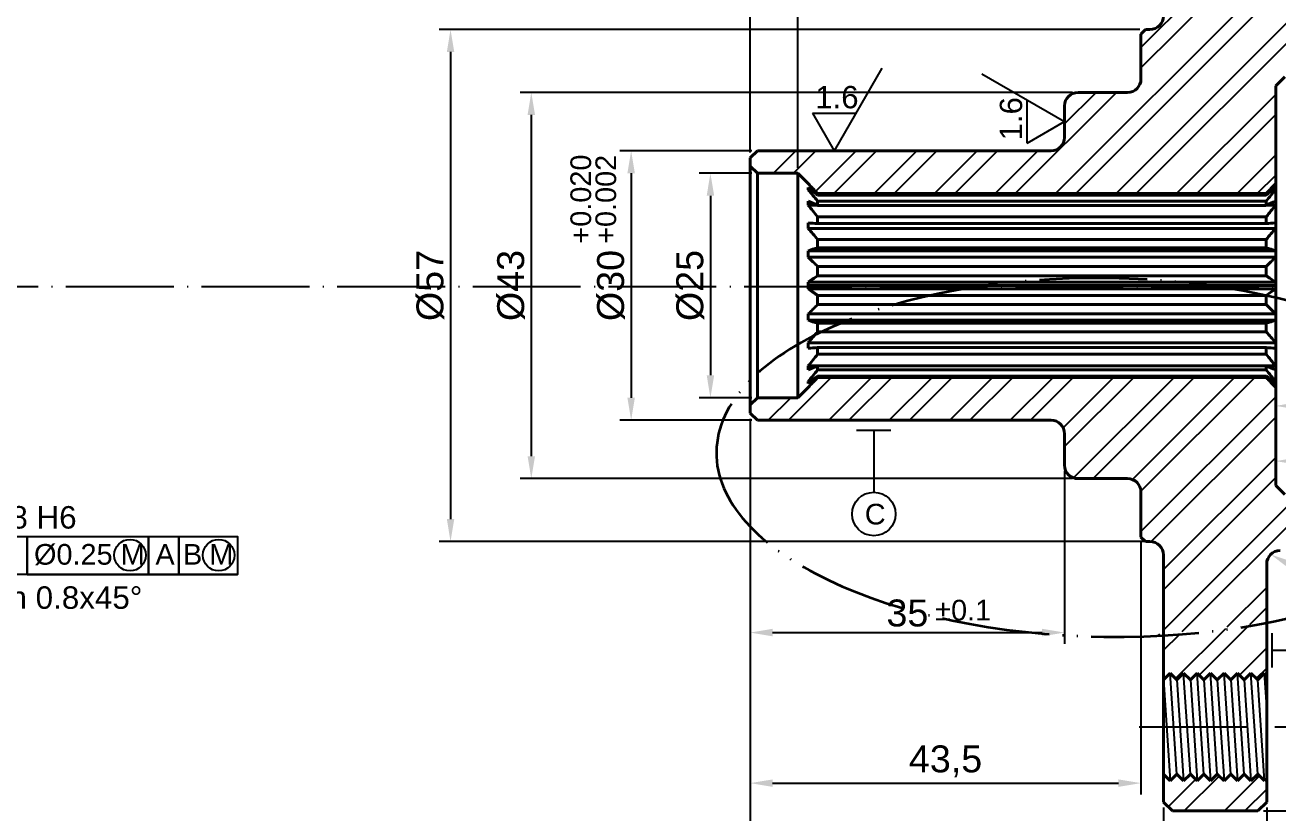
# Model space of a CAD drawing. Header units: millimetres. Extents: x 2452 to 2855, y 1106 to 1391.
# Drawn here: x 2631.3 to 2770.8, y 1229 to 1316.7 of the extents above; entities that cross this region are included whole.
import ezdxf
from ezdxf import colors
from ezdxf.entities.mleader import LeaderData, LeaderLine
from ezdxf.math import Vec2, Vec3

# ---------------------------------------------------------------- set-up
doc = ezdxf.new("R2010")
doc.units = ezdxf.units.MM
doc.linetypes.add('ACAD_ISO04W100', pattern=[30, 24, -3, 0, -3])
doc.linetypes.add('ACAD_ISO05W100', pattern=[33, 24, -3, 0, -3, 0, -3])
for name, color, linetype, lineweight in [('AM_0', 7, 'Continuous', 40), ('AM_4', 1, 'ACAD_ISO04W100', 25), ('AM_5', 3, 'Continuous', 25), ('AM_BOR', 2, 'ACAD_ISO05W100', 35)]:
    doc.layers.add(name, color=color, linetype=linetype, lineweight=lineweight)
doc.styles.get("Standard").update_dxf_attribs({"font": 'arial.ttf'})
doc.dimstyles.new('ISO-25', dxfattribs={"dimtxt": 3, "dimasz": 2.5, "dimexe": 1.25, "dimexo": 0.625, "dimtad": 1, "dimtxsty": 'Standard', "dimcen": 2.5, "dimadec": 0, "dimazin": 0, "dimtfac": 1, "dimtmove": 0, "dimatfit": 3, "dimfxl": 1, "dimarcsym": 0})

# ---------------------------------------------------------------- blocks, each defined once
blk = doc.blocks.new('*D130')
at = {"layer": 'AM_5', "color": 0, "lineweight": -2, "transparency": 16777216}
for p, q in [((2769.15, 1346.21), (2834.58, 1346.21)), ((2833.33, 1343.71), (2833.33, 1231.71)), ((2769.15, 1229.21), (2834.58, 1229.21))]:
    blk.add_line(p, q, dxfattribs=at)
at = {"layer": 'AM_5', "color": 0, "transparency": 16777216}
for points in [[(2832.91, 1343.71), (2833.75, 1343.71), (2833.33, 1346.21)], [(2832.91, 1231.71), (2833.75, 1231.71), (2833.33, 1229.21)]]:
    blk.add_solid(points, dxfattribs=at)
at = {"layer": 'Defpoints', "color": 0, "transparency": 16777216}
for p in [(2768.52, 1346.21), (2768.52, 1229.21), (2833.33, 1229.21)]:
    blk.add_point(p, dxfattribs=at)
at = {"layer": 'AM_5', "color": 0, "transparency": 16777216, "insert": (2831.09, 1287.71), "char_height": 3, "attachment_point": 5, "rotation": 90}
blk.add_mtext('%%c117', dxfattribs=at)
blk = doc.blocks.new('*D135')
at = {"layer": 'AM_5', "color": 0, "lineweight": -2, "transparency": 16777216}
for p, q in [((2755.4, 1316.21), (2677.41, 1316.21)), ((2678.66, 1313.71), (2678.66, 1261.71)), ((2755.9, 1259.21), (2677.41, 1259.21))]:
    blk.add_line(p, q, dxfattribs=at)
at = {"layer": 'AM_5', "color": 0, "transparency": 16777216}
for points in [[(2678.25, 1313.71), (2679.08, 1313.71), (2678.66, 1316.21)], [(2678.25, 1261.71), (2679.08, 1261.71), (2678.66, 1259.21)]]:
    blk.add_solid(points, dxfattribs=at)
at = {"layer": 'Defpoints', "color": 0, "transparency": 16777216}
for p in [(2756.02, 1316.21), (2678.66, 1259.21), (2756.52, 1259.21)]:
    blk.add_point(p, dxfattribs=at)
at = {"layer": 'AM_5', "color": 0, "transparency": 16777216, "insert": (2676.42, 1287.71), "char_height": 3, "attachment_point": 5, "rotation": 90}
blk.add_mtext('%%c57', dxfattribs=at)
blk = doc.blocks.new('*D136')
at = {"layer": 'AM_5', "color": 0, "lineweight": -2, "transparency": 16777216}
for p, q in [((2747.9, 1309.21), (2686.4, 1309.21)), ((2687.65, 1306.71), (2687.65, 1268.71)), ((2747.9, 1266.21), (2686.4, 1266.21))]:
    blk.add_line(p, q, dxfattribs=at)
at = {"layer": 'AM_5', "color": 0, "transparency": 16777216}
for points in [[(2687.24, 1306.71), (2688.07, 1306.71), (2687.65, 1309.21)], [(2687.24, 1268.71), (2688.07, 1268.71), (2687.65, 1266.21)]]:
    blk.add_solid(points, dxfattribs=at)
at = {"layer": 'Defpoints', "color": 0, "transparency": 16777216}
for p in [(2748.52, 1309.21), (2687.65, 1266.21), (2748.52, 1266.21)]:
    blk.add_point(p, dxfattribs=at)
at = {"layer": 'AM_5', "color": 0, "transparency": 16777216, "insert": (2685.41, 1287.71), "char_height": 3, "attachment_point": 5, "rotation": 90}
blk.add_mtext('%%c43', dxfattribs=at)
blk = doc.blocks.new('*D137')
at = {"layer": 'AM_5', "color": 0, "lineweight": -2, "transparency": 16777216}
for p, q in [((2712.2, 1302.71), (2697.52, 1302.71)), ((2698.77, 1300.21), (2698.77, 1275.21)), ((2712.2, 1272.71), (2697.52, 1272.71))]:
    blk.add_line(p, q, dxfattribs=at)
at = {"layer": 'AM_5', "color": 0, "transparency": 16777216}
for points in [[(2698.35, 1300.21), (2699.18, 1300.21), (2698.77, 1302.71)], [(2698.35, 1275.21), (2699.18, 1275.21), (2698.77, 1272.71)]]:
    blk.add_solid(points, dxfattribs=at)
at = {"layer": 'Defpoints', "color": 0, "transparency": 16777216}
for p in [(2712.82, 1302.71), (2698.77, 1272.71), (2712.82, 1272.71)]:
    blk.add_point(p, dxfattribs=at)
at = {"layer": 'AM_5', "color": 0, "transparency": 16777216, "insert": (2696.53, 1287.71), "char_height": 3, "attachment_point": 5, "rotation": 90}
blk.add_mtext('%%c30', dxfattribs=at)
blk = doc.blocks.new('*D138')
at = {"layer": 'AM_5', "color": 0, "lineweight": -2, "transparency": 16777216}
for p, q in [((2712.2, 1300.21), (2706.34, 1300.21)), ((2707.59, 1297.71), (2707.59, 1277.71)), ((2712.2, 1275.21), (2706.34, 1275.21))]:
    blk.add_line(p, q, dxfattribs=at)
at = {"layer": 'AM_5', "color": 0, "transparency": 16777216}
for points in [[(2707.18, 1297.71), (2708.01, 1297.71), (2707.59, 1300.21)], [(2707.18, 1277.71), (2708.01, 1277.71), (2707.59, 1275.21)]]:
    blk.add_solid(points, dxfattribs=at)
at = {"layer": 'Defpoints', "color": 0, "transparency": 16777216}
for p in [(2712.82, 1300.21), (2707.59, 1275.21), (2712.82, 1275.21)]:
    blk.add_point(p, dxfattribs=at)
at = {"layer": 'AM_5', "color": 0, "transparency": 16777216, "insert": (2705.35, 1287.71), "char_height": 3, "attachment_point": 5, "rotation": 90}
blk.add_mtext('%%c25', dxfattribs=at)
blk = doc.blocks.new('*D139')
at = {"layer": 'AM_5', "color": 0, "lineweight": -2, "transparency": 16777216}
for p, q in [((2770.52, 1268.78), (2770.52, 1269.41)), ((2780.52, 1268.78), (2780.52, 1269.41)), ((2773.02, 1268.16), (2778.02, 1268.16))]:
    blk.add_line(p, q, dxfattribs=at)
at = {"layer": 'AM_5', "color": 0, "transparency": 16777216}
for points in [[(2773.02, 1268.58), (2773.02, 1267.74), (2770.52, 1268.16)], [(2778.02, 1268.58), (2778.02, 1267.74), (2780.52, 1268.16)]]:
    blk.add_solid(points, dxfattribs=at)
at = {"layer": 'Defpoints', "color": 0, "transparency": 16777216}
for p in [(2770.52, 1268.16), (2780.52, 1268.16), (2780.52, 1268.16)]:
    blk.add_point(p, dxfattribs=at)
at = {"layer": 'AM_5', "color": 0, "transparency": 16777216, "insert": (2775.52, 1270.32), "char_height": 3, "attachment_point": 5}
blk.add_mtext('10', dxfattribs=at)
blk = doc.blocks.new('*D140')
at = {"layer": 'AM_5', "color": 0, "lineweight": -2, "transparency": 16777216}
for p, q in [((2770.52, 1274.94), (2770.52, 1275.56)), ((2789.52, 1274.94), (2789.52, 1275.56)), ((2773.02, 1274.31), (2787.02, 1274.31))]:
    blk.add_line(p, q, dxfattribs=at)
at = {"layer": 'AM_5', "color": 0, "transparency": 16777216}
for points in [[(2773.02, 1274.73), (2773.02, 1273.89), (2770.52, 1274.31)], [(2787.02, 1274.73), (2787.02, 1273.89), (2789.52, 1274.31)]]:
    blk.add_solid(points, dxfattribs=at)
at = {"layer": 'Defpoints', "color": 0, "transparency": 16777216}
for p in [(2770.52, 1274.31), (2789.52, 1274.31), (2789.52, 1274.31)]:
    blk.add_point(p, dxfattribs=at)
at = {"layer": 'AM_5', "color": 0, "transparency": 16777216, "insert": (2780.02, 1276.47), "char_height": 3, "attachment_point": 5}
blk.add_mtext('19', dxfattribs=at)
blk = doc.blocks.new('*D142')
at = {"layer": 'AM_5', "color": 0, "lineweight": -2, "transparency": 16777216}
for p, q in [((2789.52, 1258.88), (2789.52, 1216.25)), ((2769.52, 1229.58), (2769.52, 1216.25)), ((2787.02, 1217.5), (2772.02, 1217.5))]:
    blk.add_line(p, q, dxfattribs=at)
at = {"layer": 'AM_5', "color": 0, "transparency": 16777216}
for points in [[(2772.02, 1217.92), (2772.02, 1217.08), (2769.52, 1217.5)], [(2787.02, 1217.92), (2787.02, 1217.08), (2789.52, 1217.5)]]:
    blk.add_solid(points, dxfattribs=at)
at = {"layer": 'Defpoints', "color": 0, "transparency": 16777216}
for p in [(2789.52, 1259.51), (2769.52, 1230.21), (2769.52, 1217.5)]:
    blk.add_point(p, dxfattribs=at)
at = {"layer": 'AM_5', "color": 0, "transparency": 16777216, "insert": (2779.52, 1219.66), "char_height": 3, "attachment_point": 5}
blk.add_mtext('20', dxfattribs=at)
blk = doc.blocks.new('*D143')
at = {"layer": 'AM_5', "color": 0, "lineweight": -2, "transparency": 16777216}
for p, q in [((2758.02, 1229.58), (2758.02, 1216.25)), ((2767.02, 1217.5), (2760.52, 1217.5)), ((2769.52, 1217.08), (2769.52, 1216.25))]:
    blk.add_line(p, q, dxfattribs=at)
at = {"layer": 'AM_5', "color": 0, "transparency": 16777216}
for points in [[(2760.52, 1217.92), (2760.52, 1217.08), (2758.02, 1217.5)], [(2767.02, 1217.92), (2767.02, 1217.08), (2769.52, 1217.5)]]:
    blk.add_solid(points, dxfattribs=at)
at = {"layer": 'Defpoints', "color": 0, "transparency": 16777216}
for p in [(2758.02, 1230.21), (2769.52, 1217.71), (2758.02, 1217.5)]:
    blk.add_point(p, dxfattribs=at)
at = {"layer": 'AM_5', "color": 0, "transparency": 16777216, "insert": (2763.77, 1219.93), "char_height": 3, "attachment_point": 5}
blk.add_mtext('11,5', dxfattribs=at)
blk = doc.blocks.new('*D144')
at = {"layer": 'AM_5', "color": 0, "lineweight": -2, "transparency": 16777216}
for p, q in [((2712.02, 1272.88), (2712.02, 1247.82)), ((2747.02, 1267.08), (2747.02, 1247.82)), ((2714.52, 1249.07), (2744.52, 1249.07))]:
    blk.add_line(p, q, dxfattribs=at)
at = {"layer": 'AM_5', "color": 0, "transparency": 16777216}
for points in [[(2714.52, 1249.49), (2714.52, 1248.65), (2712.02, 1249.07)], [(2744.52, 1249.49), (2744.52, 1248.65), (2747.02, 1249.07)]]:
    blk.add_solid(points, dxfattribs=at)
at = {"layer": 'Defpoints', "color": 0, "transparency": 16777216}
for p in [(2712.02, 1273.51), (2747.02, 1267.71), (2747.02, 1249.07)]:
    blk.add_point(p, dxfattribs=at)
at = {"layer": 'AM_5', "color": 0, "transparency": 16777216, "insert": (2729.52, 1251.23), "char_height": 3, "attachment_point": 5}
blk.add_mtext('35', dxfattribs=at)
blk = doc.blocks.new('*D145')
at = {"layer": 'AM_5', "color": 0, "lineweight": -2, "transparency": 16777216}
for p, q in [((2755.52, 1259.08), (2755.52, 1231.06)), ((2712.02, 1248.44), (2712.02, 1231.06)), ((2714.52, 1232.31), (2753.02, 1232.31))]:
    blk.add_line(p, q, dxfattribs=at)
at = {"layer": 'AM_5', "color": 0, "transparency": 16777216}
for points in [[(2714.52, 1232.72), (2714.52, 1231.89), (2712.02, 1232.31)], [(2753.02, 1232.72), (2753.02, 1231.89), (2755.52, 1232.31)]]:
    blk.add_solid(points, dxfattribs=at)
at = {"layer": 'Defpoints', "color": 0, "transparency": 16777216}
for p in [(2755.52, 1259.71), (2712.02, 1249.07), (2755.52, 1232.31)]:
    blk.add_point(p, dxfattribs=at)
at = {"layer": 'AM_5', "color": 0, "transparency": 16777216, "insert": (2733.77, 1234.73), "char_height": 3, "attachment_point": 5}
blk.add_mtext('43,5', dxfattribs=at)
blk = doc.blocks.new('*D146')
at = {"layer": 'AM_5', "color": 0, "lineweight": -2, "transparency": 16777216}
for p, q in [((2712.02, 1248.44), (2712.02, 1216.25)), ((2758.02, 1218.12), (2758.02, 1218.75)), ((2714.52, 1217.5), (2755.52, 1217.5))]:
    blk.add_line(p, q, dxfattribs=at)
at = {"layer": 'AM_5', "color": 0, "transparency": 16777216}
for points in [[(2714.52, 1217.92), (2714.52, 1217.08), (2712.02, 1217.5)], [(2755.52, 1217.92), (2755.52, 1217.08), (2758.02, 1217.5)]]:
    blk.add_solid(points, dxfattribs=at)
at = {"layer": 'Defpoints', "color": 0, "transparency": 16777216}
for p in [(2712.02, 1249.07), (2758.02, 1217.5), (2758.02, 1217.5)]:
    blk.add_point(p, dxfattribs=at)
at = {"layer": 'AM_5', "color": 0, "transparency": 16777216, "insert": (2735.02, 1219.66), "char_height": 3, "attachment_point": 5}
blk.add_mtext('46', dxfattribs=at)
blk = doc.blocks.new('*D148')
at = {"layer": 'AM_5', "color": 0, "lineweight": -2, "transparency": 16777216}
for p, q in [((2712.02, 1302.53), (2712.02, 1322.35)), ((2717.32, 1300.83), (2717.32, 1322.35)), ((2709.52, 1321.1), (2707.02, 1321.1)), ((2712.02, 1321.1), (2717.32, 1321.1)), ((2719.82, 1321.1), (2729.06, 1321.1))]:
    blk.add_line(p, q, dxfattribs=at)
at = {"layer": 'AM_5', "color": 0, "transparency": 16777216}
for points in [[(2709.52, 1321.52), (2709.52, 1320.68), (2712.02, 1321.1)], [(2719.82, 1321.52), (2719.82, 1320.68), (2717.32, 1321.1)]]:
    blk.add_solid(points, dxfattribs=at)
at = {"layer": 'Defpoints', "color": 0, "transparency": 16777216}
for p in [(2717.32, 1321.1), (2712.02, 1301.91), (2717.32, 1300.21)]:
    blk.add_point(p, dxfattribs=at)
at = {"layer": 'AM_5', "color": 0, "transparency": 16777216, "insert": (2725.69, 1323.52), "char_height": 3, "attachment_point": 5}
blk.add_mtext('5,5', dxfattribs=at)

msp = doc.modelspace()

# ---------------------------------------------------------------- hatches: boundary and pattern name
at = {"layer": 'AM_5'}
h = msp.add_hatch(dxfattribs=at)
h.set_pattern_fill('ANSI32', color=256, scale=0.5)
h.paths.add_polyline_path([(2769.523, 1345.207), (2768.523, 1346.207), (2759.023, 1346.207), (2758.023, 1345.207), (2758.023, 1339.06), (2758.523, 1339.56), (2759.023, 1339.06), (2759.523, 1339.56), (2760.023, 1339.06), (2760.523, 1339.56), (2761.023, 1339.06), (2761.523, 1339.56), (2762.023, 1339.06), (2762.523, 1339.56), (2763.023, 1339.06), (2763.523, 1339.56), (2764.023, 1339.06), (2764.523, 1339.56), (2765.023, 1339.06), (2765.523, 1339.56), (2766.023, 1339.06), (2766.523, 1339.56), (2767.023, 1339.06), (2767.523, 1339.56), (2768.023, 1339.06), (2768.523, 1339.56), (2769.023, 1339.06), (2769.523, 1339.56)])
edge = h.paths.add_edge_path()
edge.add_line((2769.523, 1333.56), (2769.023, 1334.06))
edge.add_line((2769.023, 1334.06), (2768.523, 1333.56))
edge.add_line((2768.523, 1333.56), (2768.023, 1334.06))
edge.add_line((2768.023, 1334.06), (2767.523, 1333.56))
edge.add_line((2767.523, 1333.56), (2767.023, 1334.06))
edge.add_line((2767.023, 1334.06), (2766.523, 1333.56))
edge.add_line((2766.523, 1333.56), (2766.023, 1334.06))
edge.add_line((2766.023, 1334.06), (2765.523, 1333.56))
edge.add_line((2765.523, 1333.56), (2765.023, 1334.06))
edge.add_line((2765.023, 1334.06), (2764.523, 1333.56))
edge.add_line((2764.523, 1333.56), (2764.023, 1334.06))
edge.add_line((2764.023, 1334.06), (2763.523, 1333.56))
edge.add_line((2763.523, 1333.56), (2763.023, 1334.06))
edge.add_line((2763.023, 1334.06), (2762.523, 1333.56))
edge.add_line((2762.523, 1333.56), (2762.023, 1334.06))
edge.add_line((2762.023, 1334.06), (2761.523, 1333.56))
edge.add_line((2761.523, 1333.56), (2761.023, 1334.06))
edge.add_line((2761.023, 1334.06), (2760.523, 1333.56))
edge.add_line((2760.523, 1333.56), (2760.023, 1334.06))
edge.add_line((2760.023, 1334.06), (2759.523, 1333.56))
edge.add_line((2759.523, 1333.56), (2759.023, 1334.06))
edge.add_line((2759.023, 1334.06), (2758.523, 1333.56))
edge.add_line((2758.523, 1333.56), (2758.023, 1334.06))
edge.add_line((2758.023, 1334.06), (2758.023, 1317.707))
edge.add_arc((2756.523, 1317.707), 1.5, -90, 0, ccw=False)
edge.add_line((2756.523, 1316.207), (2756.023, 1316.207))
edge.add_line((2756.023, 1316.207), (2755.523, 1315.707))
edge.add_line((2755.523, 1315.707), (2755.523, 1310.707))
edge.add_arc((2754.023, 1310.707), 1.5, -90, 0, ccw=False)
edge.add_line((2754.023, 1309.207), (2748.523, 1309.207))
edge.add_arc((2748.523, 1307.707), 1.5, 90, 180)
edge.add_line((2747.023, 1307.707), (2747.023, 1304.207))
edge.add_arc((2745.523, 1304.207), 1.5, -90, 0, ccw=False)
edge.add_line((2745.523, 1302.707), (2712.823, 1302.707))
edge.add_line((2712.823, 1302.707), (2712.023, 1301.907))
edge.add_line((2712.023, 1301.907), (2712.023, 1301.007))
edge.add_line((2712.023, 1301.007), (2712.823, 1300.207))
edge.add_line((2712.823, 1300.207), (2717.323, 1300.207))
edge.add_line((2717.323, 1300.207), (2718.473, 1299.057))
edge.add_line((2718.473, 1299.057), (2718.473, 1299.051))
edge.add_spline(control_points=[(2718.473, 1299.051), (2718.828, 1298.688), (2719.179, 1298.321), (2719.523, 1297.949)], knot_values=[0, 0, 0, 0, 1, 1, 1, 1], degree=3, periodic=0)
edge.add_line((2719.523, 1297.949), (2744.498, 1297.949))
edge.add_line((2744.498, 1297.949), (2769.473, 1297.949))
edge.add_spline(control_points=[(2769.473, 1297.949), (2769.817, 1298.321), (2770.167, 1298.688), (2770.523, 1299.051)], knot_values=[0, 0, 0, 0, 1, 1, 1, 1], degree=3, periodic=0)
edge.add_line((2770.523, 1299.051), (2770.523, 1309.957))
edge.add_line((2770.523, 1309.957), (2771.523, 1310.957))
edge.add_line((2771.523, 1310.957), (2780.523, 1310.957))
edge.add_line((2780.523, 1310.957), (2788.752, 1313.243))
edge.add_line((2788.752, 1313.243), (2789.523, 1314.607))
edge.add_line((2789.523, 1314.607), (2789.523, 1315.907))
edge.add_line((2789.523, 1315.907), (2788.723, 1316.707))
edge.add_line((2788.723, 1316.707), (2778.023, 1316.707))
edge.add_arc((2777.523, 1316.707), 0.5, 0, 90)
edge.add_line((2777.523, 1317.207), (2771.023, 1317.207))
edge.add_arc((2771.023, 1318.707), 1.5, 180, 270, ccw=False)
edge.add_line((2769.523, 1318.707), (2769.523, 1333.56))
edge = h.paths.add_edge_path()
edge.add_spline(control_points=[(2770.523, 1276.364), (2770.167, 1276.727), (2769.817, 1277.094), (2769.473, 1277.465)], knot_values=[0, 0, 0, 0, 1, 1, 1, 1], degree=3, periodic=0)
edge.add_line((2769.473, 1277.465), (2744.498, 1277.465))
edge.add_line((2744.498, 1277.465), (2719.523, 1277.465))
edge.add_spline(control_points=[(2719.523, 1277.465), (2719.179, 1277.094), (2718.828, 1276.727), (2718.473, 1276.364)], knot_values=[0, 0, 0, 0, 1, 1, 1, 1], degree=3, periodic=0)
edge.add_line((2718.473, 1276.364), (2718.473, 1276.357))
edge.add_line((2718.473, 1276.357), (2717.323, 1275.207))
edge.add_line((2717.323, 1275.207), (2712.823, 1275.207))
edge.add_line((2712.823, 1275.207), (2712.023, 1274.407))
edge.add_line((2712.023, 1274.407), (2712.023, 1273.507))
edge.add_line((2712.023, 1273.507), (2712.823, 1272.707))
edge.add_line((2712.823, 1272.707), (2745.523, 1272.707))
edge.add_arc((2745.523, 1271.207), 1.5, 0, 90, ccw=False)
edge.add_line((2747.023, 1271.207), (2747.023, 1267.707))
edge.add_arc((2748.523, 1267.707), 1.5, 180, 270)
edge.add_line((2748.523, 1266.207), (2754.023, 1266.207))
edge.add_arc((2754.023, 1264.707), 1.5, 0, 90, ccw=False)
edge.add_line((2755.523, 1264.707), (2755.523, 1259.707))
edge.add_line((2755.523, 1259.707), (2756.023, 1259.207))
edge.add_line((2756.023, 1259.207), (2756.523, 1259.207))
edge.add_arc((2756.523, 1257.707), 1.5, 0, 90, ccw=False)
edge.add_line((2758.023, 1257.707), (2758.023, 1248.747))
edge.add_ellipse((2751.688, 1268.565), major_axis=(-43.431, 0.615), ratio=0.4595156, start_angle=98.76016, end_angle=114.61845)
edge.add_line((2769.523, 1250.165), (2769.523, 1256.707))
edge.add_arc((2771.023, 1256.707), 1.5, 90, 180, ccw=False)
edge.add_line((2771.023, 1258.207), (2777.561, 1258.207))
edge.add_arc((2777.542, 1258.688), 0.481, 272.28724, 362.28724)
edge.add_line((2778.023, 1258.707), (2788.723, 1258.707))
edge.add_line((2788.723, 1258.707), (2789.523, 1259.507))
edge.add_line((2789.523, 1259.507), (2789.523, 1260.808))
edge.add_line((2789.523, 1260.808), (2788.752, 1262.171))
edge.add_line((2788.752, 1262.171), (2780.523, 1264.457))
edge.add_line((2780.523, 1264.457), (2771.523, 1264.457))
edge.add_line((2771.523, 1264.457), (2770.523, 1265.457))
edge.add_line((2770.523, 1265.457), (2770.523, 1276.364))
h.paths.add_polyline_path([(2769.523, 1232.81), (2769.273, 1232.56), (2768.523, 1233.31), (2767.773, 1232.56), (2767.023, 1233.31), (2766.273, 1232.56), (2765.523, 1233.31), (2764.773, 1232.56), (2764.023, 1233.31), (2763.273, 1232.56), (2762.523, 1233.31), (2761.773, 1232.56), (2761.023, 1233.31), (2760.273, 1232.56), (2759.523, 1233.31), (2758.773, 1232.56), (2758.023, 1233.31), (2758.023, 1230.207), (2759.023, 1229.207), (2768.523, 1229.207), (2769.523, 1230.207)])
edge = h.paths.add_edge_path()
edge.add_ellipse((2751.688, 1268.565), major_axis=(-43.431, 0.615), ratio=0.4595156, start_angle=98.76016, end_angle=114.61845, ccw=False)
edge.add_line((2758.023, 1248.747), (2758.023, 1243.81))
edge.add_line((2758.023, 1243.81), (2758.773, 1244.56))
edge.add_line((2758.773, 1244.56), (2759.523, 1243.81))
edge.add_line((2759.523, 1243.81), (2760.273, 1244.56))
edge.add_line((2760.273, 1244.56), (2761.023, 1243.81))
edge.add_line((2761.023, 1243.81), (2761.773, 1244.56))
edge.add_line((2761.773, 1244.56), (2762.523, 1243.81))
edge.add_line((2762.523, 1243.81), (2763.273, 1244.56))
edge.add_line((2763.273, 1244.56), (2764.023, 1243.81))
edge.add_line((2764.023, 1243.81), (2764.773, 1244.56))
edge.add_line((2764.773, 1244.56), (2765.523, 1243.81))
edge.add_line((2765.523, 1243.81), (2766.273, 1244.56))
edge.add_line((2766.273, 1244.56), (2767.023, 1243.81))
edge.add_line((2767.023, 1243.81), (2767.773, 1244.56))
edge.add_line((2767.773, 1244.56), (2768.523, 1243.81))
edge.add_line((2768.523, 1243.81), (2769.273, 1244.56))
edge.add_line((2769.273, 1244.56), (2769.523, 1244.31))
edge.add_line((2769.523, 1244.31), (2769.523, 1250.165))

# ---------------------------------------------------------------- linework, layer by layer
at = {"layer": 'AM_0'}
for p, q in [((2756.023, 1316.207), (2755.523, 1315.707)), ((2755.523, 1310.707), (2755.523, 1315.707)), ((2756.523, 1316.207), (2756.023, 1316.207)), ((2771.523, 1310.957), (2770.523, 1309.957)), ((2770.523, 1309.957), (2770.523, 1265.457)), ((2754.023, 1309.207), (2748.523, 1309.207)), ((2747.023, 1304.207), (2747.023, 1307.707)), ((2712.823, 1302.707), (2712.023, 1301.907)), ((2712.023, 1273.507), (2712.023, 1301.907)), ((2745.523, 1302.707), (2712.823, 1302.707)), ((2712.823, 1300.207), (2712.023, 1301.007)), ((2717.323, 1300.207), (2712.823, 1300.207)), ((2712.823, 1300.207), (2712.823, 1275.207)), ((2717.323, 1300.207), (2717.323, 1275.207)), ((2718.473, 1299.057), (2717.323, 1300.207)), ((2718.473, 1299.051), (2718.473, 1299.057)), ((2718.473, 1298.38), (2718.473, 1298.612)), ((2770.523, 1299.051), (2770.523, 1299.057)), ((2770.523, 1298.38), (2770.523, 1298.612)), ((2718.473, 1298.38), (2718.773, 1298.38)), ((2719.523, 1297.786), (2719.523, 1297.949)), ((2719.523, 1297.949), (2744.498, 1297.949)), ((2719.523, 1297.786), (2744.498, 1297.786)), ((2769.473, 1297.949), (2744.498, 1297.949)), ((2769.473, 1297.786), (2744.498, 1297.786)), ((2769.473, 1297.786), (2769.473, 1297.949)), ((2770.523, 1298.38), (2770.223, 1298.38)), ((2718.473, 1296.664), (2718.473, 1297.105)), ((2718.473, 1296.664), (2719.46, 1296.664)), ((2719.523, 1296.635), (2719.523, 1297.11)), ((2719.523, 1297.11), (2744.498, 1297.11)), ((2719.523, 1296.635), (2744.498, 1296.635)), ((2769.473, 1297.11), (2744.498, 1297.11)), ((2769.473, 1296.635), (2744.498, 1296.635)), ((2769.473, 1296.635), (2769.473, 1297.11)), ((2770.523, 1296.664), (2769.536, 1296.664)), ((2770.523, 1296.664), (2770.523, 1297.105)), ((2718.473, 1294.072), (2718.473, 1294.678)), ((2719.523, 1294.611), (2719.523, 1295.351)), ((2719.523, 1295.351), (2744.498, 1295.351)), ((2719.523, 1294.611), (2744.498, 1294.611)), ((2769.473, 1295.351), (2744.498, 1295.351)), ((2769.473, 1294.611), (2744.498, 1294.611)), ((2769.473, 1294.611), (2769.473, 1295.351)), ((2770.523, 1294.072), (2770.523, 1294.678)), ((2718.473, 1294.072), (2744.498, 1294.072)), ((2770.523, 1294.072), (2744.498, 1294.072)), ((2719.523, 1291.911), (2719.523, 1292.844)), ((2719.523, 1292.844), (2744.498, 1292.844)), ((2719.523, 1291.911), (2744.498, 1291.911)), ((2769.473, 1292.844), (2744.498, 1292.844)), ((2769.473, 1291.911), (2744.498, 1291.911)), ((2769.473, 1291.911), (2769.473, 1292.844)), ((2718.473, 1290.856), (2718.473, 1291.569)), ((2718.473, 1291.569), (2744.498, 1291.569)), ((2718.473, 1290.856), (2744.498, 1290.856)), ((2770.523, 1291.569), (2744.498, 1291.569)), ((2770.523, 1290.856), (2744.498, 1290.856)), ((2770.523, 1290.856), (2770.523, 1291.569)), ((2719.523, 1288.8), (2719.523, 1289.833)), ((2719.523, 1289.833), (2744.498, 1289.833)), ((2719.523, 1288.8), (2744.498, 1288.8)), ((2769.473, 1289.833), (2744.498, 1289.833)), ((2769.473, 1288.8), (2744.498, 1288.8)), ((2769.473, 1288.8), (2769.473, 1289.833)), ((2718.473, 1287.332), (2718.473, 1288.082)), ((2718.473, 1288.082), (2744.498, 1288.082)), ((2718.473, 1287.707), (2744.498, 1287.707)), ((2770.523, 1288.082), (2744.498, 1288.082)), ((2770.523, 1287.707), (2744.498, 1287.707)), ((2770.523, 1287.332), (2770.523, 1288.082)), ((2718.473, 1287.332), (2744.498, 1287.332)), ((2719.523, 1285.581), (2719.523, 1286.615)), ((2719.523, 1286.615), (2744.498, 1286.615)), ((2770.523, 1287.332), (2744.498, 1287.332)), ((2769.473, 1286.615), (2744.498, 1286.615)), ((2769.473, 1285.581), (2769.473, 1286.615)), ((2719.523, 1285.581), (2744.498, 1285.581)), ((2769.473, 1285.581), (2744.498, 1285.581)), ((2718.473, 1283.845), (2718.473, 1284.559)), ((2718.473, 1284.559), (2744.498, 1284.559)), ((2718.473, 1283.845), (2744.498, 1283.845)), ((2719.523, 1282.571), (2719.523, 1283.503)), ((2719.523, 1283.503), (2744.498, 1283.503)), ((2770.523, 1284.559), (2744.498, 1284.559)), ((2770.523, 1283.845), (2744.498, 1283.845)), ((2769.473, 1283.503), (2744.498, 1283.503)), ((2769.473, 1282.571), (2769.473, 1283.503)), ((2770.523, 1283.845), (2770.523, 1284.559)), ((2719.523, 1282.571), (2744.498, 1282.571)), ((2769.473, 1282.571), (2744.498, 1282.571)), ((2718.473, 1280.736), (2718.473, 1281.343)), ((2718.473, 1281.343), (2744.498, 1281.343)), ((2719.523, 1280.064), (2719.523, 1280.803)), ((2719.523, 1280.803), (2744.498, 1280.803)), ((2770.523, 1281.343), (2744.498, 1281.343)), ((2769.473, 1280.803), (2744.498, 1280.803)), ((2769.473, 1280.064), (2769.473, 1280.803)), ((2770.523, 1280.736), (2770.523, 1281.343)), ((2719.523, 1280.064), (2744.498, 1280.064)), ((2769.473, 1280.064), (2744.498, 1280.064)), ((2718.473, 1278.31), (2718.473, 1278.75)), ((2718.473, 1278.75), (2744.498, 1278.75)), ((2719.523, 1278.304), (2719.523, 1278.779)), ((2719.523, 1278.779), (2744.498, 1278.779)), ((2719.523, 1278.304), (2744.498, 1278.304)), ((2719.523, 1277.465), (2719.523, 1277.629)), ((2719.523, 1277.629), (2744.498, 1277.629)), ((2769.473, 1278.779), (2744.498, 1278.779)), ((2770.523, 1278.75), (2744.498, 1278.75)), ((2769.473, 1278.304), (2744.498, 1278.304)), ((2769.473, 1277.629), (2744.498, 1277.629)), ((2769.473, 1278.304), (2769.473, 1278.779)), ((2769.473, 1277.465), (2769.473, 1277.629)), ((2770.523, 1278.31), (2770.523, 1278.75)), ((2717.323, 1275.207), (2718.473, 1276.357)), ((2718.473, 1276.803), (2718.473, 1277.035)), ((2718.473, 1277.035), (2718.773, 1277.035)), ((2718.473, 1276.357), (2718.473, 1276.364)), ((2719.523, 1277.465), (2744.498, 1277.465)), ((2769.473, 1277.465), (2744.498, 1277.465)), ((2770.523, 1277.035), (2770.223, 1277.035)), ((2770.523, 1276.803), (2770.523, 1277.035)), ((2770.523, 1276.357), (2770.523, 1276.364)), ((2712.023, 1274.407), (2712.823, 1275.207)), ((2712.823, 1275.207), (2717.323, 1275.207)), ((2712.023, 1273.507), (2712.823, 1272.707)), ((2712.823, 1272.707), (2745.523, 1272.707)), ((2747.023, 1267.707), (2747.023, 1271.207)), ((2748.523, 1266.207), (2754.023, 1266.207)), ((2770.523, 1265.457), (2771.523, 1264.457)), ((2755.523, 1259.707), (2755.523, 1264.707)), ((2755.523, 1259.707), (2756.023, 1259.207)), ((2756.023, 1259.207), (2756.523, 1259.207)), ((2758.023, 1230.207), (2758.023, 1257.707)), ((2769.523, 1256.707), (2769.523, 1230.207)), ((2758.773, 1244.56), (2758.023, 1243.81)), ((2759.523, 1243.81), (2758.773, 1244.56)), ((2760.273, 1244.56), (2759.523, 1243.81)), ((2761.023, 1243.81), (2760.273, 1244.56)), ((2761.773, 1244.56), (2761.023, 1243.81)), ((2762.523, 1243.81), (2761.773, 1244.56)), ((2763.273, 1244.56), (2762.523, 1243.81)), ((2764.023, 1243.81), (2763.273, 1244.56)), ((2764.773, 1244.56), (2764.023, 1243.81)), ((2765.523, 1243.81), (2764.773, 1244.56)), ((2766.273, 1244.56), (2765.523, 1243.81)), ((2767.023, 1243.81), (2766.273, 1244.56)), ((2767.773, 1244.56), (2767.023, 1243.81)), ((2768.523, 1243.81), (2767.773, 1244.56)), ((2769.273, 1244.56), (2768.523, 1243.81)), ((2769.523, 1244.31), (2769.273, 1244.56)), ((2758.773, 1232.56), (2758.023, 1233.31)), ((2759.523, 1233.31), (2758.773, 1232.56)), ((2760.273, 1232.56), (2759.523, 1233.31)), ((2761.023, 1233.31), (2760.273, 1232.56)), ((2761.773, 1232.56), (2761.023, 1233.31)), ((2762.523, 1233.31), (2761.773, 1232.56)), ((2763.273, 1232.56), (2762.523, 1233.31)), ((2764.023, 1233.31), (2763.273, 1232.56)), ((2764.773, 1232.56), (2764.023, 1233.31)), ((2765.523, 1233.31), (2764.773, 1232.56)), ((2766.273, 1232.56), (2765.523, 1233.31)), ((2767.023, 1233.31), (2766.273, 1232.56)), ((2767.773, 1232.56), (2767.023, 1233.31)), ((2768.523, 1233.31), (2767.773, 1232.56)), ((2769.273, 1232.56), (2768.523, 1233.31)), ((2769.523, 1232.81), (2769.273, 1232.56)), ((2758.023, 1230.207), (2759.023, 1229.207)), ((2768.523, 1229.207), (2769.523, 1230.207)), ((2759.023, 1229.207), (2768.523, 1229.207))]:
    msp.add_line(p, q, dxfattribs=at)
for centre, start, end in [((2756.523, 1317.707), 270, 0), ((2754.023, 1310.707), 270, 0), ((2748.523, 1307.707), 90, 180), ((2745.523, 1304.207), 270, 0), ((2745.523, 1271.207), 0, 90), ((2748.523, 1267.707), 180, 270), ((2754.023, 1264.707), 0, 90), ((2756.523, 1257.707), 0, 90), ((2771.023, 1256.707), 90, 180)]:
    msp.add_arc(centre, 1.5, start, end, dxfattribs=at)
for points in [[(2718.473, 1299.051), (2718.828, 1298.688), (2719.179, 1298.321), (2719.523, 1297.949)], [(2719.523, 1297.786), (2719.179, 1298.064), (2718.828, 1298.339), (2718.473, 1298.612)], [(2770.523, 1299.051), (2770.167, 1298.688), (2769.817, 1298.321), (2769.473, 1297.949)], [(2769.473, 1297.786), (2769.817, 1298.064), (2770.167, 1298.339), (2770.523, 1298.612)], [(2718.473, 1298.38), (2718.828, 1297.961), (2719.179, 1297.538), (2719.523, 1297.11)], [(2770.523, 1298.38), (2770.167, 1297.961), (2769.817, 1297.538), (2769.473, 1297.11)], [(2719.523, 1296.635), (2719.179, 1296.794), (2718.828, 1296.95), (2718.473, 1297.105)], [(2718.473, 1296.664), (2718.828, 1296.231), (2719.179, 1295.794), (2719.523, 1295.351)], [(2769.473, 1296.635), (2769.817, 1296.794), (2770.167, 1296.95), (2770.523, 1297.105)], [(2770.523, 1296.664), (2770.167, 1296.231), (2769.817, 1295.794), (2769.473, 1295.351)], [(2719.523, 1294.611), (2719.179, 1294.634), (2718.828, 1294.656), (2718.473, 1294.678)], [(2718.473, 1294.678), (2718.828, 1294.656), (2719.179, 1294.634), (2719.523, 1294.611)], [(2769.473, 1294.611), (2769.817, 1294.634), (2770.167, 1294.656), (2770.523, 1294.678)], [(2770.523, 1294.678), (2770.167, 1294.656), (2769.817, 1294.634), (2769.473, 1294.611)], [(2718.473, 1294.072), (2718.828, 1293.666), (2719.179, 1293.258), (2719.523, 1292.844)], [(2770.523, 1294.072), (2770.167, 1293.666), (2769.817, 1293.258), (2769.473, 1292.844)], [(2719.523, 1291.911), (2719.179, 1291.796), (2718.828, 1291.682), (2718.473, 1291.569)], [(2718.473, 1291.569), (2718.828, 1291.682), (2719.179, 1291.796), (2719.523, 1291.911)], [(2769.473, 1291.911), (2769.817, 1291.796), (2770.167, 1291.682), (2770.523, 1291.569)], [(2770.523, 1291.569), (2770.167, 1291.682), (2769.817, 1291.796), (2769.473, 1291.911)], [(2718.473, 1290.856), (2718.828, 1290.519), (2719.179, 1290.178), (2719.523, 1289.833)], [(2770.523, 1290.856), (2770.167, 1290.519), (2769.817, 1290.178), (2769.473, 1289.833)], [(2719.523, 1288.8), (2719.179, 1288.558), (2718.828, 1288.319), (2718.473, 1288.082)], [(2718.473, 1288.082), (2718.828, 1288.319), (2719.179, 1288.558), (2719.523, 1288.8)], [(2769.473, 1288.8), (2769.817, 1288.558), (2770.167, 1288.319), (2770.523, 1288.082)], [(2770.523, 1288.082), (2770.167, 1288.319), (2769.817, 1288.558), (2769.473, 1288.8)], [(2718.473, 1287.332), (2718.828, 1287.096), (2719.179, 1286.857), (2719.523, 1286.615)], [(2719.523, 1286.615), (2719.179, 1286.857), (2718.828, 1287.096), (2718.473, 1287.332)], [(2770.523, 1287.332), (2770.167, 1287.096), (2769.817, 1286.857), (2769.473, 1286.615)], [(2769.473, 1286.615), (2769.817, 1286.857), (2770.167, 1287.096), (2770.523, 1287.332)], [(2719.523, 1285.581), (2719.179, 1285.237), (2718.828, 1284.896), (2718.473, 1284.559)], [(2718.473, 1284.559), (2718.828, 1284.896), (2719.179, 1285.237), (2719.523, 1285.581)], [(2769.473, 1285.581), (2769.817, 1285.237), (2770.167, 1284.896), (2770.523, 1284.559)], [(2770.523, 1284.559), (2770.167, 1284.896), (2769.817, 1285.237), (2769.473, 1285.581)], [(2718.473, 1283.845), (2718.828, 1283.733), (2719.179, 1283.619), (2719.523, 1283.503)], [(2719.523, 1283.503), (2719.179, 1283.619), (2718.828, 1283.733), (2718.473, 1283.845)], [(2770.523, 1283.845), (2770.167, 1283.733), (2769.817, 1283.619), (2769.473, 1283.503)], [(2769.473, 1283.503), (2769.817, 1283.619), (2770.167, 1283.733), (2770.523, 1283.845)], [(2719.523, 1282.571), (2719.179, 1282.157), (2718.828, 1281.748), (2718.473, 1281.343)], [(2769.473, 1282.571), (2769.817, 1282.157), (2770.167, 1281.748), (2770.523, 1281.343)], [(2718.473, 1280.736), (2718.828, 1280.758), (2719.179, 1280.781), (2719.523, 1280.803)], [(2770.523, 1280.736), (2770.167, 1280.758), (2769.817, 1280.781), (2769.473, 1280.803)], [(2719.523, 1280.064), (2719.179, 1279.621), (2718.828, 1279.184), (2718.473, 1278.75)], [(2769.473, 1280.064), (2769.817, 1279.621), (2770.167, 1279.184), (2770.523, 1278.75)], [(2718.473, 1278.31), (2718.828, 1278.465), (2719.179, 1278.621), (2719.523, 1278.779)], [(2719.523, 1278.304), (2719.179, 1277.876), (2718.828, 1277.454), (2718.473, 1277.035)], [(2718.473, 1276.803), (2718.828, 1277.076), (2719.179, 1277.351), (2719.523, 1277.629)], [(2770.523, 1278.31), (2770.167, 1278.465), (2769.817, 1278.621), (2769.473, 1278.779)], [(2769.473, 1278.304), (2769.817, 1277.876), (2770.167, 1277.454), (2770.523, 1277.035)], [(2770.523, 1276.803), (2770.167, 1277.076), (2769.817, 1277.351), (2769.473, 1277.629)], [(2719.523, 1277.465), (2719.179, 1277.094), (2718.828, 1276.727), (2718.473, 1276.364)], [(2769.473, 1277.465), (2769.817, 1277.094), (2770.167, 1276.727), (2770.523, 1276.364)]]:
    msp.add_open_spline(points, degree=3, dxfattribs=at)
at = {"layer": 'AM_4', "ltscale": 0.5}
for p, q in [((2798.848, 1287.56), (2504.856, 1287.56)), ((2755.338, 1238.56), (2780.486, 1238.56))]:
    msp.add_line(p, q, dxfattribs=at)
at = {"layer": 'AM_5'}
for p, q in [((2726.672, 1311.907), (2721.361, 1302.707)), ((2737.823, 1311.269), (2747.023, 1305.957)), ((2742.841, 1303.543), (2742.841, 1308.372)), ((2718.947, 1306.889), (2723.775, 1306.889)), ((2718.947, 1306.889), (2721.361, 1302.707)), ((2742.841, 1303.543), (2747.023, 1305.957)), ((2727.679, 1271.565), (2723.873, 1271.565)), ((2725.776, 1271.565), (2725.776, 1264.691)), ((2631.537, 1255.543), (2645.024, 1255.543)), ((2645.024, 1255.543), (2648.409, 1255.543)), ((2648.409, 1255.543), (2654.945, 1255.543)), ((2770.097, 1249.004), (2770.097, 1245.198)), ((2770.097, 1247.101), (2777.571, 1247.101)), ((2759.523, 1233.31), (2758.773, 1244.56)), ((2761.023, 1233.31), (2760.273, 1244.56)), ((2762.523, 1233.31), (2761.773, 1244.56)), ((2764.023, 1233.31), (2763.273, 1244.56)), ((2765.523, 1233.31), (2764.773, 1244.56)), ((2767.023, 1233.31), (2766.273, 1244.56)), ((2768.523, 1233.31), (2767.773, 1244.56)), ((2769.523, 1240.81), (2769.273, 1244.56)), ((2758.023, 1243.81), (2758.773, 1232.56)), ((2759.523, 1243.81), (2760.273, 1232.56)), ((2761.023, 1243.81), (2761.773, 1232.56)), ((2762.523, 1243.81), (2763.273, 1232.56)), ((2764.023, 1243.81), (2764.773, 1232.56)), ((2765.523, 1243.81), (2766.273, 1232.56)), ((2767.023, 1243.81), (2767.773, 1232.56)), ((2769.273, 1232.56), (2768.523, 1243.81))]:
    msp.add_line(p, q, dxfattribs=at)
for points in [[(2626.815, 1259.778), (2631.537, 1259.778), (2631.537, 1255.543), (2626.815, 1255.543)], [(2631.537, 1259.778), (2645.024, 1259.778), (2645.024, 1255.543), (2631.537, 1255.543)], [(2645.024, 1259.778), (2648.409, 1259.778), (2648.409, 1255.543), (2645.024, 1255.543)], [(2648.409, 1259.778), (2654.945, 1259.778), (2654.945, 1255.543), (2648.409, 1255.543)]]:
    msp.add_lwpolyline(points, close=True, dxfattribs=at)
for centre, radius in [((2725.776, 1262.271), 2.42), ((2642.983, 1257.688), 1.757), ((2652.852, 1257.688), 1.757)]:
    msp.add_circle(centre, radius, dxfattribs=at)
at = {"layer": 'AM_BOR', "ltscale": 0.5, "extrusion": (0, 0, -1)}
msp.add_ellipse((2751.688, 1268.565), major_axis=(-43.431, 0.615), ratio=0.4595156, dxfattribs=at)

# ---------------------------------------------------------------- texts
at = {"layer": 'AM_5', "attachment_point": 1}
for s, insert, char_height in [('1.6', (2719.263, 1309.925), 2.484), ('C', (2724.78, 1263.407), 2.3), ('%%C0.25', (2632.291, 1258.931), 2.3), ('M', (2641.931, 1258.931), 2.3), ('A', (2645.806, 1258.931), 2.3), ('B', (2648.881, 1258.931), 2.3), ('M', (2651.8, 1258.931), 2.3), ('%%P0.1', (2732.619, 1252.719), 2.3)]:
    msp.add_mtext_dynamic_manual_height_columns(s, width=18.23779, gutter_width=12.5, heights=[0], dxfattribs=dict(at, insert=insert, char_height=char_height))
at = {"layer": 'AM_5', "attachment_point": 1, "rotation": 90}
for s, insert, char_height in [('1.6', (2739.805, 1303.859), 2.484), ('+0.020', (2692.005, 1292.375), 2.3), ('+0.002', (2694.793, 1292.345), 2.3)]:
    msp.add_mtext_dynamic_manual_height_columns(s, width=18.23779, gutter_width=12.5, heights=[0], dxfattribs=dict(at, insert=insert, char_height=char_height))
at = {"layer": 'AM_5', "color": 3, "insert": (2627.039, 1254.217), "char_height": 2.5, "attachment_point": 1}
msp.add_mtext_dynamic_manual_height_columns('Ch 0.8x45%%D', width=40.20612, gutter_width=12.5, heights=[0], dxfattribs=at)

# ---------------------------------------------------------------- dimensions: what is measured, and where the dimension line sits
at = {"layer": 'AM_5'}
for base, p1, p2, text, picture, middle in [((2833.332, 1229.207), (2768.523, 1346.207), (2768.523, 1229.207), '%%c117', '*D130', (2831.091, 1287.707)), ((2678.665, 1259.207), (2756.023, 1316.207), (2756.523, 1259.207), '%%c57', '*D135', (2676.424, 1287.707)), ((2687.654, 1266.207), (2748.523, 1309.207), (2748.523, 1266.207), '%%c43', '*D136', (2685.413, 1287.707)), ((2698.768, 1272.707), (2712.823, 1302.707), (2712.823, 1272.707), '%%c30', '*D137', (2696.527, 1287.707)), ((2707.594, 1275.207), (2712.823, 1300.207), (2712.823, 1275.207), '%%c25', '*D138', (2705.353, 1287.707))]:
    dim = msp.add_linear_dim(base=base, p1=p1, p2=p2, angle=90, text=text, dimstyle='ISO-25', dxfattribs=at)
    dim.commit()
    dim.dimension.update_dxf_attribs({"geometry": picture, "text_midpoint": middle})
dim = msp.add_linear_dim(base=(2717.323, 1321.099), p1=(2712.023, 1301.907), p2=(2717.323, 1300.207), text='5,5', dimstyle='ISO-25', dxfattribs=at)
dim.commit()
dim.dimension.update_dxf_attribs({"geometry": '*D148', "text_midpoint": (2725.69, 1323.52)})
for base, p1, p2, picture, middle in [((2789.523, 1274.311), (2770.523, 1274.311), (2789.523, 1274.311), '*D140', (2780.023, 1276.468)), ((2747.023, 1249.069), (2712.023, 1273.507), (2747.023, 1267.707), '*D144', (2729.523, 1251.227)), ((2780.523, 1268.159), (2770.523, 1268.159), (2780.523, 1268.159), '*D139', (2775.523, 1270.316)), ((2755.523, 1232.305), (2712.023, 1249.069), (2755.523, 1259.707), '*D145', (2733.773, 1234.733)), ((2769.523, 1217.499), (2789.523, 1259.507), (2769.523, 1230.207), '*D142', (2779.523, 1219.656)), ((2758.023, 1217.499), (2712.023, 1249.069), (2758.023, 1217.499), '*D146', (2735.023, 1219.656)), ((2758.023, 1217.499), (2769.523, 1217.707), (2758.023, 1230.207), '*D143', (2763.773, 1219.927))]:
    dim = msp.add_linear_dim(base=base, p1=p1, p2=p2, dimstyle='ISO-25', dxfattribs=at)
    dim.commit()
    dim.dimension.update_dxf_attribs({"geometry": picture, "text_midpoint": middle})

# ---------------------------------------------------------------- leaders
ml = msp.add_multileader_mtext('Standard', dxfattribs=at)
ml.set_content('M8 H6', color=256)
ml.set_leader_properties()
ml.build(insert=Vec2(0, 0))
ml.multileader.update_dxf_attribs({"arrow_head_size": 2.5})
ctx = ml.context
ctx.base_point, ctx.char_height, ctx.arrow_head_size, ctx.plane_origin = Vec3(2624.747, 1261.879), 2.5, 2.5, Vec3(2587.233, 1192.271)
notes = []
notes.append((ctx, [(0, (1, 1, 0), (2616.747, 1261.879), (1, 0), 8, [(0, [(2608.324, 1255.161)], 0, [])])]))
ctx.mtext.insert, ctx.mtext.flow_direction = Vec3(2626.747, 1263.15), 5
ml = msp.add_multileader_mtext('Standard', dxfattribs=at)
ml.set_content('R1.5 (max)', color=256)
ml.set_leader_properties()
ml.build(insert=Vec2(0, 0))
ml.multileader.update_dxf_attribs({"arrow_head_size": 2.5})
ctx = ml.context
ctx.base_point, ctx.char_height, ctx.arrow_head_size, ctx.plane_origin = Vec3(2800.523, 1241.656), 3, 2.5, Vec3(2769.962, 1257.768)
notes.append((ctx, [(0, (1, 1, 0), (2800.36, 1241.656), (1, 0), 0.162, [(0, [(2769.962, 1257.768)], 0, [])])]))
ctx.mtext.insert, ctx.mtext.flow_direction = Vec3(2802.523, 1243.597), 5
for ctx, leaders in notes:
    for number, flags, end, landing, length, lines in leaders:
        leader = LeaderData()
        leader.index, (leader.has_last_leader_line, leader.has_dogleg_vector, leader.attachment_direction) = number, flags
        leader.last_leader_point, leader.dogleg_vector, leader.dogleg_length = Vec3(end), Vec3(landing), length
        for number, points, colour, breaks in lines:
            line = LeaderLine()
            line.index, line.vertices, line.color, line.breaks = number, Vec3.list(points), colors.encode_raw_color(colour), breaks
            leader.lines.append(line)
        ctx.leaders.append(leader)

doc.saveas('drawing.dxf')
